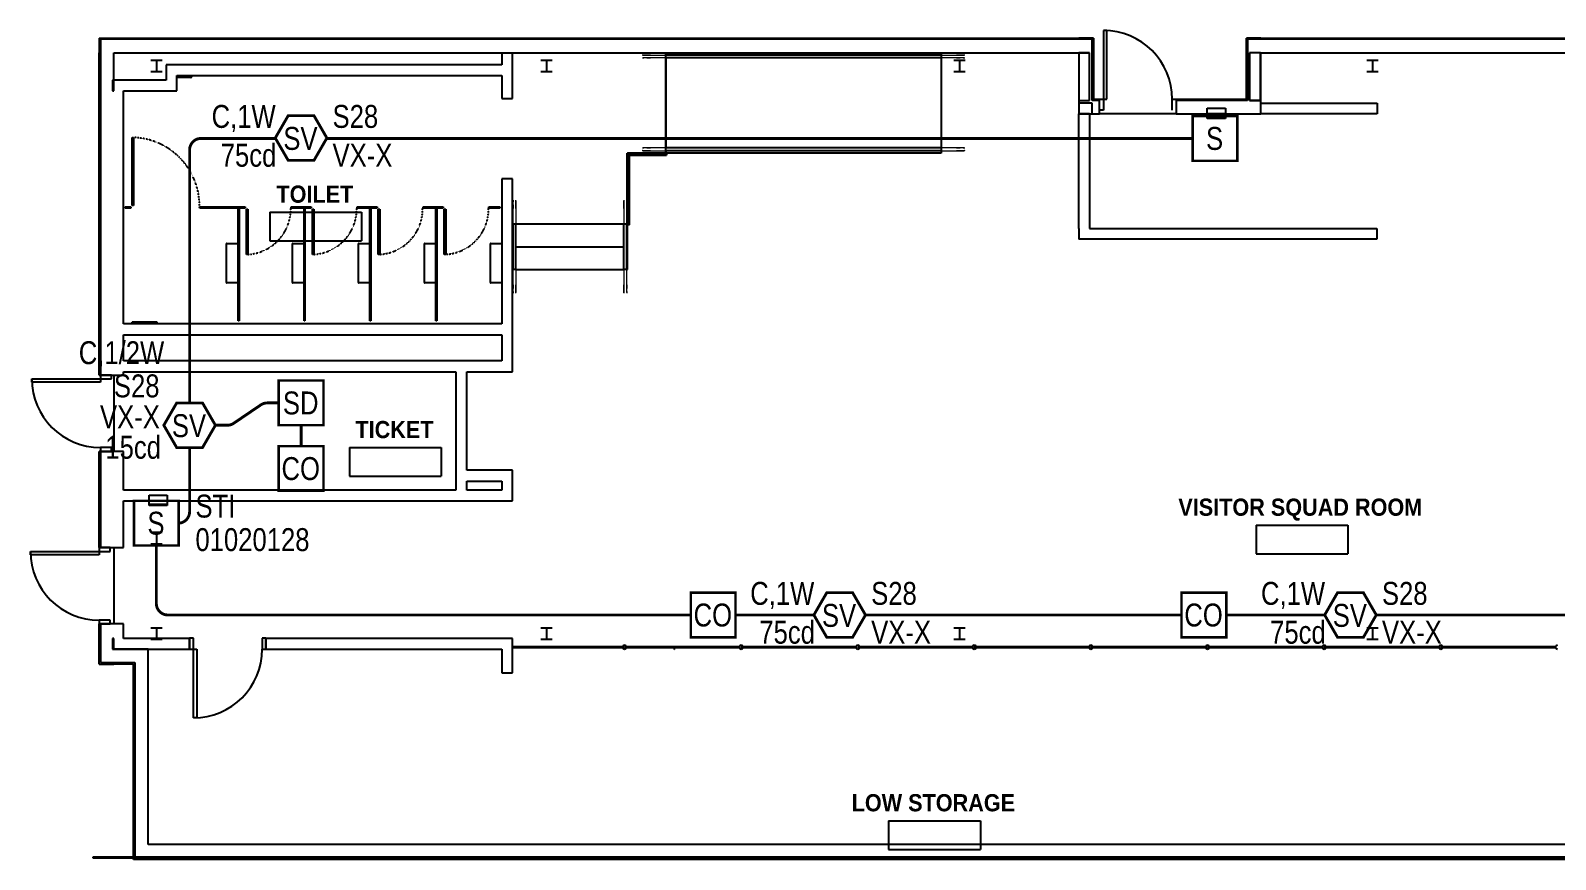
# Model space of a CAD drawing. Header units: inches. Extents: x 3516 to 15434, y -1454 to 5991.
# Drawn here: x 5172 to 5969, y -780 to -346 of the extents above; entities that cross this region are included whole.
import ezdxf
from ezdxf.enums import TextEntityAlignment as Align

# ---------------------------------------------------------------- set-up
doc = ezdxf.new("R2010")
doc.units = ezdxf.units.IN
doc.header["$LTSCALE"] = 0.25
doc.header["$MEASUREMENT"] = 0
doc.linetypes.add('Dash_2_', pattern=[0.25, 0.125, -0.125])
doc.linetypes.add('Overhead 1_16_', pattern=[0.101562, 0.0625, -0.039062])
doc.layers.add('A-FLOR-HRAL', color=11, linetype='Continuous', lineweight=13)
for name, color, linetype in [('BACKGROUND', 8, 'Continuous'), ('CO DETECTOR', 1, 'Continuous'), ('CONDUIT', 6, 'Continuous'), ('PULL STATION', 1, 'Continuous'), ('SMOKE DETECTOR', 1, 'Continuous'), ('SPEAKER STROBE', 1, 'Continuous')]:
    doc.layers.add(name, color=color, linetype=linetype)
doc.styles.add('Arial', font='arial.ttf', dxfattribs={"width": 0.8})
doc.styles.add('Arial_B', font='arialbd.ttf', dxfattribs={"width": 0.9, "height": 11.25})

# ---------------------------------------------------------------- blocks, each defined once
blk = doc.blocks.new('SIGA-COD')
at = {"layer": 'CO DETECTOR', "const_width": 1.3}
blk.add_lwpolyline([(-11.5, -11.68), (-11.5, 11.7), (11.89, 11.7), (11.89, -11.68)], close=True, dxfattribs=at)
at = {"layer": 'CO DETECTOR', "style": 'Arial', "width": 0.8}
blk.add_text('CO', height=12, dxfattribs=at).set_placement((0, 0), align=Align.MIDDLE)
for tag, p in [('ADDRESS', (20.64, 8.96)), ('ZONE', (20.64, -8.58))]:
    blk.add_attdef(tag, text='', height=12, dxfattribs=at).set_placement(p, align=Align.MIDDLE_LEFT)
blk.add_attdef('SUBSCRIPT', text='', height=12, dxfattribs=at).set_placement((-16.56, -9.02), align=Align.MIDDLE_RIGHT)
blk = doc.blocks.new('SIGA-278')
at = {"layer": 'PULL STATION', "const_width": 1.3}
blk.add_lwpolyline([(-11.5, -11.68), (-11.5, 11.7), (11.89, 11.7), (11.89, -11.68)], close=True, dxfattribs=at)
at = {"layer": 'PULL STATION', "style": 'Arial', "width": 0.8}
blk.add_text('S', height=12, dxfattribs=at).set_placement((0, 0), align=Align.MIDDLE)
for tag, p in [('ADDRESS', (20.64, 8.96)), ('ZONE', (20.64, -8.58))]:
    blk.add_attdef(tag, text='', height=12, dxfattribs=at).set_placement(p, align=Align.MIDDLE_LEFT)
blk.add_attdef('SUBSCRIPT', text='', height=12, dxfattribs=at).set_placement((-16.56, -9.02), align=Align.MIDDLE_RIGHT)
blk = doc.blocks.new('Railing - 1_-2348972-FA-SQUAD ROOMS')
at = {"layer": 'A-FLOR-HRAL', "color": 8, "lineweight": 9}
for p, q in [((-0.75, 8), (-0.75, 0)), ((0.75, 0), (0.75, 8)), ((0, 0), (-0.09, 0)), ((0.09, 0), (0, 0))]:
    blk.add_line(p, q, dxfattribs=at)
at = {"layer": 'A-FLOR-HRAL', "color": 8, "lineweight": 9, "flags": 128}
for points in [[(-0.75, 12), (-0.75, 12.03), (-0.75, 12.06), (-0.74, 12.09), (-0.74, 12.12), (-0.74, 12.15), (-0.73, 12.18), (-0.72, 12.21), (-0.71, 12.24), (-0.7, 12.26), (-0.69, 12.29), (-0.68, 12.32), (-0.67, 12.35)], [(-0.75, 12), (-0.75, 12), (-0.75, 11.99), (-0.75, 11.97), (-0.75, 11.95), (-0.75, 11.92), (-0.75, 11.89), (-0.75, 11.84), (-0.75, 11.8), (-0.75, 11.74), (-0.75, 11.68), (-0.75, 11.62), (-0.75, 11.55), (-0.75, 11.47), (-0.75, 11.39), (-0.75, 11.3), (-0.75, 11.21), (-0.75, 11.11), (-0.75, 11.01), (-0.75, 10.9), (-0.75, 10.79), (-0.75, 10.67), (-0.75, 10.55), (-0.75, 10.42), (-0.75, 10.29), (-0.75, 10.16), (-0.75, 10.02), (-0.75, 9.89), (-0.75, 9.74), (-0.75, 9.6), (-0.75, 9.45), (-0.75, 9.3), (-0.75, 9.15), (-0.75, 8.99), (-0.75, 8.84), (-0.75, 8.68), (-0.75, 8.52), (-0.75, 8.36), (-0.75, 8.2), (-0.75, 8.04), (-0.75, 8)], [(-0.75, 11.53), (-0.75, 11.6), (-0.75, 11.67), (-0.75, 11.73), (-0.75, 11.78), (-0.75, 11.83), (-0.75, 11.87), (-0.75, 11.91), (-0.75, 11.94), (-0.75, 11.97), (-0.75, 11.98), (-0.75, 11.99), (-0.75, 12), (-0.75, 12)], [(-0.75, 8), (-0.75, 8.16), (-0.75, 8.32), (-0.75, 8.48), (-0.75, 8.64), (-0.75, 8.79), (-0.75, 8.95), (-0.75, 9.11), (-0.75, 9.26), (-0.75, 9.41), (-0.75, 9.56), (-0.75, 9.7), (-0.75, 9.85), (-0.75, 9.94)], [(0.66, 12.35), (0.68, 12.33), (0.69, 12.3), (0.7, 12.27), (0.71, 12.24), (0.72, 12.22), (0.73, 12.19), (0.73, 12.16), (0.74, 12.13), (0.74, 12.1), (0.75, 12.07), (0.75, 12.04), (0.75, 12.01), (0.75, 12)], [(0.75, 8), (0.75, 8.16), (0.75, 8.32), (0.75, 8.48), (0.75, 8.64), (0.75, 8.79), (0.75, 8.95), (0.75, 9.11), (0.75, 9.26), (0.75, 9.41), (0.75, 9.56), (0.75, 9.7), (0.75, 9.85), (0.75, 9.99), (0.75, 10.12), (0.75, 10.26), (0.75, 10.39), (0.75, 10.52), (0.75, 10.64), (0.75, 10.76), (0.75, 10.87), (0.75, 10.98), (0.75, 11.08), (0.75, 11.18), (0.75, 11.28), (0.75, 11.37), (0.75, 11.45), (0.75, 11.53), (0.75, 11.6), (0.75, 11.67), (0.75, 11.73), (0.75, 11.78), (0.75, 11.83), (0.75, 11.87), (0.75, 11.91), (0.75, 11.94), (0.75, 11.97), (0.75, 11.98), (0.75, 11.99), (0.75, 12), (0.75, 12)], [(0.75, 12), (0.75, 12), (0.75, 11.99), (0.75, 11.97), (0.75, 11.95), (0.75, 11.92), (0.75, 11.89), (0.75, 11.84), (0.75, 11.8), (0.75, 11.74), (0.75, 11.68), (0.75, 11.62), (0.75, 11.55), (0.75, 11.47), (0.75, 11.39), (0.75, 11.3), (0.75, 11.21), (0.75, 11.11), (0.75, 11.01), (0.75, 10.9), (0.75, 10.79), (0.75, 10.67), (0.75, 10.55), (0.75, 10.42), (0.75, 10.29), (0.75, 10.16), (0.75, 10.02), (0.75, 9.89), (0.75, 9.74), (0.75, 9.6), (0.75, 9.45), (0.75, 9.3), (0.75, 9.15), (0.75, 8.99), (0.75, 8.84), (0.75, 8.68), (0.75, 8.52), (0.75, 8.36), (0.75, 8.2), (0.75, 8.04)]]:
    blk.add_lwpolyline(points, dxfattribs=at)
blk = doc.blocks.new('Railing - 1_-2348973-FA-SQUAD ROOMS')
at = {"layer": 'A-FLOR-HRAL', "color": 8, "lineweight": 9}
for p, q in [((-0.75, 0), (-0.75, -8)), ((0.75, -8), (0.75, 0)), ((-0.09, 0), (0, 0)), ((0, 0), (0.09, 0))]:
    blk.add_line(p, q, dxfattribs=at)
at = {"layer": 'A-FLOR-HRAL', "color": 8, "lineweight": 9, "flags": 128}
for points in [[(-0.75, -8), (-0.75, -8.16), (-0.75, -8.32), (-0.75, -8.48), (-0.75, -8.64), (-0.75, -8.79), (-0.75, -8.95), (-0.75, -9.11), (-0.75, -9.26), (-0.75, -9.41), (-0.75, -9.56), (-0.75, -9.7), (-0.75, -9.85), (-0.75, -9.99), (-0.75, -10.12), (-0.75, -10.26), (-0.75, -10.39), (-0.75, -10.52), (-0.75, -10.64), (-0.75, -10.76), (-0.75, -10.87), (-0.75, -10.98), (-0.75, -11.08), (-0.75, -11.18), (-0.75, -11.28), (-0.75, -11.37), (-0.75, -11.45), (-0.75, -11.53), (-0.75, -11.6), (-0.75, -11.67), (-0.75, -11.73), (-0.75, -11.78), (-0.75, -11.83), (-0.75, -11.87), (-0.75, -11.91), (-0.75, -11.94), (-0.75, -11.97), (-0.75, -11.98), (-0.75, -11.99), (-0.75, -12), (-0.75, -12)], [(-0.75, -9.94), (-0.75, -9.89), (-0.75, -9.74), (-0.75, -9.6), (-0.75, -9.45), (-0.75, -9.3), (-0.75, -9.15), (-0.75, -8.99), (-0.75, -8.84), (-0.75, -8.68), (-0.75, -8.52), (-0.75, -8.36), (-0.75, -8.2), (-0.75, -8.04)], [(-0.75, -12), (-0.75, -12), (-0.75, -11.99), (-0.75, -11.97), (-0.75, -11.95), (-0.75, -11.92), (-0.75, -11.89), (-0.75, -11.84), (-0.75, -11.8), (-0.75, -11.74), (-0.75, -11.68), (-0.75, -11.62), (-0.75, -11.55), (-0.75, -11.5)], [(-0.68, -12.33), (-0.69, -12.3), (-0.7, -12.27), (-0.71, -12.24), (-0.72, -12.22), (-0.73, -12.19), (-0.73, -12.16), (-0.74, -12.13), (-0.74, -12.1), (-0.75, -12.07), (-0.75, -12.04), (-0.75, -12.01), (-0.75, -12)], [(0.75, -12), (0.75, -12.03), (0.75, -12.06), (0.74, -12.09), (0.74, -12.12), (0.74, -12.15), (0.73, -12.18), (0.72, -12.21), (0.71, -12.24), (0.7, -12.26), (0.69, -12.29), (0.68, -12.32), (0.67, -12.35)], [(0.75, -8), (0.75, -8.16), (0.75, -8.32), (0.75, -8.48), (0.75, -8.64), (0.75, -8.79), (0.75, -8.95), (0.75, -9.11), (0.75, -9.26), (0.75, -9.41), (0.75, -9.56), (0.75, -9.7), (0.75, -9.85), (0.75, -9.99), (0.75, -10.12), (0.75, -10.26), (0.75, -10.39), (0.75, -10.52), (0.75, -10.64), (0.75, -10.76), (0.75, -10.87), (0.75, -10.98), (0.75, -11.08), (0.75, -11.18), (0.75, -11.28), (0.75, -11.37), (0.75, -11.45), (0.75, -11.53), (0.75, -11.6), (0.75, -11.67), (0.75, -11.73), (0.75, -11.78), (0.75, -11.83), (0.75, -11.87), (0.75, -11.91), (0.75, -11.94), (0.75, -11.97), (0.75, -11.98), (0.75, -11.99), (0.75, -12), (0.75, -12)], [(0.75, -12), (0.75, -12), (0.75, -11.99), (0.75, -11.97), (0.75, -11.95), (0.75, -11.92), (0.75, -11.89), (0.75, -11.84), (0.75, -11.8), (0.75, -11.74), (0.75, -11.68), (0.75, -11.62), (0.75, -11.55), (0.75, -11.47), (0.75, -11.39), (0.75, -11.3), (0.75, -11.21), (0.75, -11.11), (0.75, -11.01), (0.75, -10.9), (0.75, -10.79), (0.75, -10.67), (0.75, -10.55), (0.75, -10.42), (0.75, -10.29), (0.75, -10.16), (0.75, -10.02), (0.75, -9.89), (0.75, -9.74), (0.75, -9.6), (0.75, -9.45), (0.75, -9.3), (0.75, -9.15), (0.75, -8.99), (0.75, -8.84), (0.75, -8.68), (0.75, -8.52), (0.75, -8.36), (0.75, -8.2), (0.75, -8.04), (0.75, -8)]]:
    blk.add_lwpolyline(points, dxfattribs=at)
blk = doc.blocks.new('Railing - 1_-11598803-FA-SQUAD ROOMS')
at = {"layer": 'A-FLOR-HRAL', "color": 8, "lineweight": 9}
for p, q in [((-0.75, 8), (-0.75, 0)), ((0.75, 0), (0.75, 8))]:
    blk.add_line(p, q, dxfattribs=at)
at = {"layer": 'A-FLOR-HRAL', "color": 8, "lineweight": 9, "flags": 128}
for points in [[(-0.75, 12), (-0.75, 12.03), (-0.75, 12.06), (-0.74, 12.09), (-0.74, 12.12), (-0.74, 12.15), (-0.73, 12.18), (-0.72, 12.21), (-0.71, 12.24), (-0.7, 12.26), (-0.69, 12.29), (-0.68, 12.32), (-0.67, 12.35)], [(-0.75, 12), (-0.75, 12), (-0.75, 11.99), (-0.75, 11.97), (-0.75, 11.95), (-0.75, 11.92), (-0.75, 11.89), (-0.75, 11.84), (-0.75, 11.8), (-0.75, 11.74), (-0.75, 11.68), (-0.75, 11.62), (-0.75, 11.55), (-0.75, 11.47), (-0.75, 11.39), (-0.75, 11.3), (-0.75, 11.21), (-0.75, 11.11), (-0.75, 11.01), (-0.75, 10.9), (-0.75, 10.79), (-0.75, 10.67), (-0.75, 10.55), (-0.75, 10.42), (-0.75, 10.29), (-0.75, 10.16), (-0.75, 10.02), (-0.75, 9.89), (-0.75, 9.74), (-0.75, 9.6), (-0.75, 9.45), (-0.75, 9.3), (-0.75, 9.15), (-0.75, 8.99), (-0.75, 8.84), (-0.75, 8.68), (-0.75, 8.52), (-0.75, 8.36), (-0.75, 8.2), (-0.75, 8.04), (-0.75, 8)], [(-0.75, 11.53), (-0.75, 11.6), (-0.75, 11.67), (-0.75, 11.73), (-0.75, 11.78), (-0.75, 11.83), (-0.75, 11.87), (-0.75, 11.91), (-0.75, 11.94), (-0.75, 11.97), (-0.75, 11.98), (-0.75, 11.99), (-0.75, 12), (-0.75, 12)], [(-0.75, 8), (-0.75, 8.16), (-0.75, 8.32), (-0.75, 8.48), (-0.75, 8.64), (-0.75, 8.79), (-0.75, 8.95), (-0.75, 9.11), (-0.75, 9.26), (-0.75, 9.41), (-0.75, 9.56), (-0.75, 9.7), (-0.75, 9.85), (-0.75, 9.94)], [(0.66, 12.35), (0.68, 12.33), (0.69, 12.3), (0.7, 12.27), (0.71, 12.24), (0.72, 12.22), (0.73, 12.19), (0.73, 12.16), (0.74, 12.13), (0.74, 12.1), (0.75, 12.07), (0.75, 12.04), (0.75, 12.01), (0.75, 12)], [(0.75, 8), (0.75, 8.16), (0.75, 8.32), (0.75, 8.48), (0.75, 8.64), (0.75, 8.79), (0.75, 8.95), (0.75, 9.11), (0.75, 9.26), (0.75, 9.41), (0.75, 9.56), (0.75, 9.7), (0.75, 9.85), (0.75, 9.99), (0.75, 10.12), (0.75, 10.26), (0.75, 10.39), (0.75, 10.52), (0.75, 10.64), (0.75, 10.76), (0.75, 10.87), (0.75, 10.98), (0.75, 11.08), (0.75, 11.18), (0.75, 11.28), (0.75, 11.37), (0.75, 11.45), (0.75, 11.53), (0.75, 11.6), (0.75, 11.67), (0.75, 11.73), (0.75, 11.78), (0.75, 11.83), (0.75, 11.87), (0.75, 11.91), (0.75, 11.94), (0.75, 11.97), (0.75, 11.98), (0.75, 11.99), (0.75, 12), (0.75, 12)], [(0.75, 12), (0.75, 12), (0.75, 11.99), (0.75, 11.97), (0.75, 11.95), (0.75, 11.92), (0.75, 11.89), (0.75, 11.84), (0.75, 11.8), (0.75, 11.74), (0.75, 11.68), (0.75, 11.62), (0.75, 11.55), (0.75, 11.47), (0.75, 11.39), (0.75, 11.3), (0.75, 11.21), (0.75, 11.11), (0.75, 11.01), (0.75, 10.9), (0.75, 10.79), (0.75, 10.67), (0.75, 10.55), (0.75, 10.42), (0.75, 10.29), (0.75, 10.16), (0.75, 10.02), (0.75, 9.89), (0.75, 9.74), (0.75, 9.6), (0.75, 9.45), (0.75, 9.3), (0.75, 9.15), (0.75, 8.99), (0.75, 8.84), (0.75, 8.68), (0.75, 8.52), (0.75, 8.36), (0.75, 8.2), (0.75, 8.04)]]:
    blk.add_lwpolyline(points, dxfattribs=at)
blk = doc.blocks.new('Railing - 1_-11598805-FA-SQUAD ROOMS')
at = {"layer": 'A-FLOR-HRAL', "color": 8, "lineweight": 9}
for p, q in [((-0.75, 0), (-0.75, -8)), ((0.75, -8), (0.75, 0))]:
    blk.add_line(p, q, dxfattribs=at)
at = {"layer": 'A-FLOR-HRAL', "color": 8, "lineweight": 9, "flags": 128}
for points in [[(-0.75, -8), (-0.75, -8.16), (-0.75, -8.32), (-0.75, -8.48), (-0.75, -8.64), (-0.75, -8.79), (-0.75, -8.95), (-0.75, -9.11), (-0.75, -9.26), (-0.75, -9.41), (-0.75, -9.56), (-0.75, -9.7), (-0.75, -9.85), (-0.75, -9.99), (-0.75, -10.12), (-0.75, -10.26), (-0.75, -10.39), (-0.75, -10.52), (-0.75, -10.64), (-0.75, -10.76), (-0.75, -10.87), (-0.75, -10.98), (-0.75, -11.08), (-0.75, -11.18), (-0.75, -11.28), (-0.75, -11.37), (-0.75, -11.45), (-0.75, -11.53), (-0.75, -11.6), (-0.75, -11.67), (-0.75, -11.73), (-0.75, -11.78), (-0.75, -11.83), (-0.75, -11.87), (-0.75, -11.91), (-0.75, -11.94), (-0.75, -11.97), (-0.75, -11.98), (-0.75, -11.99), (-0.75, -12), (-0.75, -12)], [(-0.75, -9.94), (-0.75, -9.89), (-0.75, -9.74), (-0.75, -9.6), (-0.75, -9.45), (-0.75, -9.3), (-0.75, -9.15), (-0.75, -8.99), (-0.75, -8.84), (-0.75, -8.68), (-0.75, -8.52), (-0.75, -8.36), (-0.75, -8.2), (-0.75, -8.04)], [(-0.75, -12), (-0.75, -12), (-0.75, -11.99), (-0.75, -11.97), (-0.75, -11.95), (-0.75, -11.92), (-0.75, -11.89), (-0.75, -11.84), (-0.75, -11.8), (-0.75, -11.74), (-0.75, -11.68), (-0.75, -11.62), (-0.75, -11.55), (-0.75, -11.5)], [(-0.68, -12.33), (-0.69, -12.3), (-0.7, -12.27), (-0.71, -12.24), (-0.72, -12.22), (-0.73, -12.19), (-0.73, -12.16), (-0.74, -12.13), (-0.74, -12.1), (-0.75, -12.07), (-0.75, -12.04), (-0.75, -12.01), (-0.75, -12)], [(0.75, -12), (0.75, -12.03), (0.75, -12.06), (0.74, -12.09), (0.74, -12.12), (0.74, -12.15), (0.73, -12.18), (0.72, -12.21), (0.71, -12.24), (0.7, -12.26), (0.69, -12.29), (0.68, -12.32), (0.67, -12.35)], [(0.75, -8), (0.75, -8.16), (0.75, -8.32), (0.75, -8.48), (0.75, -8.64), (0.75, -8.79), (0.75, -8.95), (0.75, -9.11), (0.75, -9.26), (0.75, -9.41), (0.75, -9.56), (0.75, -9.7), (0.75, -9.85), (0.75, -9.99), (0.75, -10.12), (0.75, -10.26), (0.75, -10.39), (0.75, -10.52), (0.75, -10.64), (0.75, -10.76), (0.75, -10.87), (0.75, -10.98), (0.75, -11.08), (0.75, -11.18), (0.75, -11.28), (0.75, -11.37), (0.75, -11.45), (0.75, -11.53), (0.75, -11.6), (0.75, -11.67), (0.75, -11.73), (0.75, -11.78), (0.75, -11.83), (0.75, -11.87), (0.75, -11.91), (0.75, -11.94), (0.75, -11.97), (0.75, -11.98), (0.75, -11.99), (0.75, -12), (0.75, -12)], [(0.75, -12), (0.75, -12), (0.75, -11.99), (0.75, -11.97), (0.75, -11.95), (0.75, -11.92), (0.75, -11.89), (0.75, -11.84), (0.75, -11.8), (0.75, -11.74), (0.75, -11.68), (0.75, -11.62), (0.75, -11.55), (0.75, -11.47), (0.75, -11.39), (0.75, -11.3), (0.75, -11.21), (0.75, -11.11), (0.75, -11.01), (0.75, -10.9), (0.75, -10.79), (0.75, -10.67), (0.75, -10.55), (0.75, -10.42), (0.75, -10.29), (0.75, -10.16), (0.75, -10.02), (0.75, -9.89), (0.75, -9.74), (0.75, -9.6), (0.75, -9.45), (0.75, -9.3), (0.75, -9.15), (0.75, -8.99), (0.75, -8.84), (0.75, -8.68), (0.75, -8.52), (0.75, -8.36), (0.75, -8.2), (0.75, -8.04), (0.75, -8)]]:
    blk.add_lwpolyline(points, dxfattribs=at)
blk = doc.blocks.new('SIGA-PD')
at = {"layer": 'SMOKE DETECTOR', "const_width": 1.3}
blk.add_lwpolyline([(-11.5, -11.68), (-11.5, 11.7), (11.89, 11.7), (11.89, -11.68)], close=True, dxfattribs=at)
at = {"layer": 'SMOKE DETECTOR', "style": 'Arial', "width": 0.8}
blk.add_text('SD', height=12, dxfattribs=at).set_placement((0, 0), align=Align.MIDDLE)
for tag, p in [('ADDRESS', (20.64, 8.96)), ('ZONE', (20.64, -8.58))]:
    blk.add_attdef(tag, text='', height=12, dxfattribs=at).set_placement(p, align=Align.MIDDLE_LEFT)
blk.add_attdef('SUBSCRIPT', text='', height=12, dxfattribs=at).set_placement((-16.56, -9.02), align=Align.MIDDLE_RIGHT)
blk = doc.blocks.new('GC-S7VM')
at = {"layer": 'SPEAKER STROBE', "const_width": 1.46}
blk.add_lwpolyline([(13.83, 0.21), (7.08, 11.9), (-6.42, 11.9), (-13.17, 0.21), (-6.42, -11.49), (7.08, -11.49)], close=True, dxfattribs=at)
at = {"layer": 'SPEAKER STROBE', "style": 'Arial', "width": 0.8}
blk.add_text('SV', height=12, dxfattribs=at).set_placement((0, 0), align=Align.MIDDLE)
for tag, p in [('C', (-12.95, 11.52)), ('CANDELA', (-12.62, -8.82)), ('1/2W', (-12.62, -29.16))]:
    blk.add_attdef(tag, text='', height=12, dxfattribs=at).set_placement(p, align=Align.MIDDLE_RIGHT)
for tag, p in [('Speaker_Circuit', (16.8, 11.52)), ('Visual_Circuit', (16.8, -8.82))]:
    blk.add_attdef(tag, text='', height=12, dxfattribs=at).set_placement(p, align=Align.MIDDLE_LEFT)

msp = doc.modelspace()

# ---------------------------------------------------------------- linework, layer by layer
at = {"layer": 'BACKGROUND'}
for p, q in [((5207.73, -349.82), (5720.11, -349.82)), ((5207.73, -349.82), (5207.73, -357.44)), ((5727.11, -350.44), (5208.36, -350.44)), ((5208.36, -350.44), (5208.36, -357.44)), ((5727.73, -349.82), (5720.11, -349.82)), ((5727.11, -357.44), (5727.11, -350.44)), ((5727.73, -349.82), (5727.73, -381.82)), ((5734.67, -345.82), (5732.92, -345.82)), ((5732.92, -345.82), (5732.92, -381.82)), ((5734.67, -381.82), (5734.67, -345.82)), ((5807.73, -381.82), (5807.73, -349.82)), ((5815.36, -349.82), (5807.73, -349.82)), ((6662.05, -350.44), (5808.36, -350.44)), ((5808.36, -350.44), (5808.36, -357.44)), ((5815.36, -349.82), (6669.67, -349.82)), ((5207.73, -526.17), (5207.73, -357.44)), ((5208.36, -357.44), (5208.36, -526.17)), ((5215.36, -357.44), (5720.11, -357.44)), ((5215.36, -377.44), (5215.36, -357.44)), ((5418.3, -357.69), (5418.3, -363.81)), ((5423.93, -357.69), (5418.3, -357.69)), ((5423.93, -381.44), (5423.93, -357.69)), ((5504.11, -358.69), (5504.11, -357.44)), ((5504.11, -357.44), (5504.11, -358.69)), ((5504.11, -360.19), (5504.11, -358.69)), ((5648.11, -358.69), (5504.11, -358.69)), ((5648.11, -357.44), (5648.11, -358.69)), ((5648.11, -358.69), (5648.11, -360.19)), ((5720.11, -357.44), (5720.11, -382.44)), ((5720.11, -357.44), (5720.11, -382.44)), ((5720.11, -357.44), (5725.73, -357.44)), ((5720.11, -357.44), (5720.11, -382.44)), ((5725.73, -357.44), (5720.11, -357.44)), ((5725.73, -382.44), (5725.73, -357.44)), ((5727.11, -382.44), (5727.11, -357.44)), ((5808.36, -357.44), (5808.36, -382.44)), ((5815.05, -357.57), (5809.42, -357.57)), ((5809.42, -357.57), (5809.42, -382.44)), ((5815.05, -382.44), (5815.05, -357.57)), ((5815.36, -382.44), (5815.36, -357.44)), ((5815.36, -357.44), (6584.11, -357.44)), ((5234.68, -361.31), (5240.67, -361.31)), ((5237.68, -361.31), (5237.68, -367.3)), ((5248.3, -363.81), (5242.67, -363.81)), ((5242.67, -363.81), (5242.67, -371.81)), ((5418.3, -363.81), (5248.3, -363.81)), ((5438.68, -361.31), (5444.67, -361.31)), ((5441.68, -361.31), (5441.68, -367.3)), ((5504.11, -407.25), (5504.11, -360.19)), ((5504.11, -360.19), (5504.11, -407.25)), ((5648.11, -360.19), (5504.11, -360.19)), ((5648.11, -360.19), (5648.11, -407.25)), ((5654.68, -361.31), (5660.67, -361.31)), ((5657.68, -361.31), (5657.68, -367.3)), ((5870.68, -361.31), (5876.67, -361.31)), ((5873.68, -361.31), (5873.68, -367.3)), ((5242.67, -371.81), (5214.67, -371.81)), ((5214.67, -371.81), (5214.67, -377.44)), ((5234.68, -367.3), (5240.67, -367.3)), ((5248.3, -369.44), (5418.3, -369.44)), ((5248.3, -377.44), (5248.3, -369.44)), ((5248.3, -370.31), (5255.98, -370.31)), ((5255.98, -369.44), (5255.98, -370.31)), ((5418.3, -369.44), (5418.3, -381.44)), ((5438.68, -367.3), (5444.67, -367.3)), ((5654.68, -367.3), (5660.67, -367.3)), ((5870.68, -367.3), (5876.67, -367.3)), ((5214.67, -377.44), (5215.36, -377.44)), ((5220.3, -377.44), (5242.67, -377.44)), ((5220.3, -499.44), (5220.3, -377.44)), ((5242.67, -377.44), (5248.3, -377.44)), ((5418.3, -381.44), (5423.93, -381.44)), ((5720.11, -382.44), (5720.11, -389.44)), ((5720.11, -382.44), (5725.73, -382.44)), ((5730.92, -382.44), (5727.11, -382.44)), ((5727.73, -381.82), (5730.92, -381.82)), ((5730.92, -381.82), (5732.92, -381.82)), ((5730.92, -382.44), (5730.92, -381.82)), ((5730.92, -383.82), (5730.92, -382.44)), ((5732.92, -381.82), (5734.67, -381.82)), ((5732.92, -381.82), (5732.92, -387.57)), ((5768.92, -381.82), (5770.92, -381.82)), ((5768.92, -387.57), (5768.92, -381.82)), ((5770.92, -381.82), (5807.73, -381.82)), ((5770.92, -381.82), (5770.92, -382.44)), ((5808.36, -382.44), (5770.92, -382.44)), ((5770.92, -382.44), (5770.92, -383.82)), ((5815.05, -382.44), (5809.42, -382.44)), ((5809.42, -382.44), (5815.05, -382.44)), ((5815.36, -389.44), (5815.36, -382.44)), ((5727.11, -383.82), (5720.11, -383.82)), ((5720.11, -383.82), (5720.11, -389.44)), ((5720.11, -449.44), (5720.11, -389.44)), ((5725.73, -389.44), (5720.11, -389.44)), ((5720.11, -389.44), (5730.92, -389.44)), ((5720.11, -389.44), (5727.11, -389.44)), ((5725.73, -389.44), (5725.73, -449.44)), ((5727.11, -389.44), (5727.11, -383.82)), ((5730.92, -389.44), (5730.92, -383.82)), ((5732.92, -387.57), (5730.92, -387.57)), ((5770.92, -389.44), (5730.92, -389.44)), ((5770.92, -383.82), (5770.92, -389.44)), ((5770.92, -389.44), (5787.3, -389.44)), ((5787.3, -389.44), (5787.3, -386.44)), ((5787.3, -386.44), (5796.8, -386.44)), ((5796.8, -389.44), (5787.3, -389.44)), ((5787.3, -391.82), (5787.3, -389.44)), ((5787.3, -389.44), (5796.8, -389.44)), ((5796.8, -386.44), (5796.8, -389.44)), ((5796.8, -389.44), (5815.05, -389.44)), ((5796.8, -389.44), (5796.8, -391.82)), ((5815.05, -383.82), (5876.11, -383.82)), ((5815.05, -383.82), (5815.05, -389.44)), ((5876.11, -389.44), (5815.05, -389.44)), ((5815.05, -389.44), (5815.36, -389.44)), ((5876.11, -383.82), (5876.11, -389.44)), ((5796.8, -391.32), (5787.3, -391.32)), ((5796.8, -391.82), (5787.3, -391.82)), ((5224.92, -401.81), (5225.67, -401.81)), ((5224.92, -437.44), (5224.92, -401.81)), ((5225.67, -401.81), (5225.67, -437.44)), ((5720.11, -402.36), (5648.11, -402.36)), ((5648.11, -402.36), (5720.11, -402.36)), ((5483.92, -447.01), (5483.92, -410)), ((5483.92, -410), (5504.11, -410)), ((5483.99, -410.06), (5483.99, -447.56)), ((5504.49, -410.06), (5483.99, -410.06)), ((5484.99, -447.56), (5484.99, -411.06)), ((5484.99, -411.06), (5504.49, -411.06)), ((5504.11, -408.75), (5504.11, -407.25)), ((5648.11, -407.25), (5504.11, -407.25)), ((5504.11, -410), (5504.11, -408.75)), ((5504.11, -408.75), (5504.11, -410)), ((5648.11, -408.75), (5504.11, -408.75)), ((5648.11, -410), (5504.11, -410)), ((5504.49, -410.06), (5504.49, -411.06)), ((5648.11, -407.25), (5648.11, -408.75)), ((5648.11, -408.75), (5648.11, -410)), ((5418.3, -423.44), (5418.3, -499.44)), ((5423.92, -423.44), (5418.3, -423.44)), ((5423.92, -518.81), (5423.92, -423.44)), ((5221.3, -438.06), (5224.3, -438.06)), ((5221.3, -438.81), (5221.3, -438.06)), ((5224.3, -438.06), (5224.3, -438.81)), ((5225.67, -437.44), (5224.92, -437.44)), ((5260.3, -438.06), (5284.05, -438.06)), ((5260.3, -438.81), (5260.3, -438.06)), ((5284.05, -438.06), (5284.05, -438.81)), ((5308.05, -438.06), (5318.55, -438.06)), ((5308.05, -438.81), (5308.05, -438.06)), ((5318.55, -438.06), (5318.55, -438.81)), ((5342.55, -438.06), (5353.05, -438.06)), ((5342.55, -438.81), (5342.55, -438.06)), ((5353.05, -438.06), (5353.05, -438.81)), ((5377.05, -438.06), (5387.55, -438.06)), ((5377.05, -438.81), (5377.05, -438.06)), ((5387.55, -438.06), (5387.55, -438.81)), ((5411.55, -438.06), (5417.3, -438.06)), ((5411.55, -438.81), (5411.55, -438.06)), ((5417.3, -438.06), (5417.3, -438.81)), ((5224.3, -438.81), (5221.3, -438.81)), ((5284.05, -438.81), (5260.3, -438.81)), ((5280.3, -439.31), (5280.8, -439.31)), ((5280.3, -497.81), (5280.3, -439.31)), ((5280.8, -439.31), (5280.8, -497.81)), ((5284.67, -439.44), (5285.42, -439.44)), ((5284.67, -463.06), (5284.67, -439.44)), ((5285.42, -439.44), (5285.42, -463.06)), ((5296.96, -440.94), (5344.96, -440.94)), ((5296.96, -440.94), (5296.96, -455.94)), ((5318.55, -438.81), (5308.05, -438.81)), ((5314.8, -439.31), (5315.3, -439.31)), ((5314.8, -497.81), (5314.8, -439.31)), ((5315.3, -439.31), (5315.3, -497.81)), ((5319.17, -439.44), (5319.92, -439.44)), ((5319.17, -463.06), (5319.17, -439.44)), ((5319.92, -439.44), (5319.92, -463.06)), ((5353.05, -438.81), (5342.55, -438.81)), ((5344.96, -440.94), (5344.96, -455.94)), ((5349.3, -439.31), (5349.8, -439.31)), ((5349.3, -497.81), (5349.3, -439.31)), ((5349.8, -439.31), (5349.8, -497.81)), ((5353.67, -439.44), (5354.42, -439.44)), ((5353.67, -463.06), (5353.67, -439.44)), ((5354.42, -439.44), (5354.42, -463.06)), ((5387.55, -438.81), (5377.05, -438.81)), ((5383.8, -439.31), (5384.3, -439.31)), ((5383.8, -497.81), (5383.8, -439.31)), ((5384.3, -439.31), (5384.3, -497.81)), ((5388.17, -439.44), (5388.92, -439.44)), ((5388.17, -463.06), (5388.17, -439.44)), ((5388.92, -439.44), (5388.92, -463.06)), ((5417.3, -438.81), (5411.55, -438.81)), ((5423.92, -447.01), (5424.18, -447.01)), ((5423.93, -447.01), (5424.18, -447.01)), ((5423.93, -459.01), (5423.93, -447.01)), ((5424.18, -447.01), (5425.68, -447.01)), ((5424.18, -459.01), (5424.18, -447.01)), ((5425.68, -447.01), (5482.18, -447.01)), ((5425.68, -447.01), (5482.18, -447.01)), ((5425.68, -459.01), (5425.68, -447.01)), ((5482.18, -447.01), (5483.68, -447.01)), ((5482.18, -459.01), (5482.18, -447.01)), ((5483.68, -447.01), (5483.92, -447.01)), ((5483.68, -447.01), (5483.93, -447.01)), ((5483.68, -459.01), (5483.68, -447.01)), ((5483.93, -459.01), (5483.93, -447.01)), ((5484.99, -447.56), (5483.99, -447.56)), ((5720.11, -449.44), (5720.11, -455.07)), ((5725.73, -449.44), (5875.98, -449.44)), ((5875.98, -449.44), (5875.98, -455.07)), ((5274.3, -477.74), (5274.3, -457.51)), ((5274.46, -457.34), (5280.3, -457.34)), ((5296.96, -455.94), (5344.96, -455.94)), ((5308.8, -477.74), (5308.8, -457.51)), ((5308.96, -457.34), (5314.8, -457.34)), ((5343.3, -477.74), (5343.3, -457.51)), ((5343.46, -457.34), (5349.3, -457.34)), ((5377.8, -477.74), (5377.8, -457.51)), ((5377.96, -457.34), (5383.8, -457.34)), ((5412.3, -477.74), (5412.3, -457.51)), ((5412.46, -457.34), (5418.3, -457.34)), ((5423.93, -471.01), (5423.93, -459.01)), ((5423.93, -459.01), (5424.18, -459.01)), ((5424.18, -471.01), (5424.18, -459.01)), ((5425.68, -459.01), (5482.18, -459.01)), ((5425.68, -471.01), (5425.68, -459.01)), ((5482.18, -471.01), (5482.18, -459.01)), ((5483.68, -459.01), (5483.93, -459.01)), ((5483.68, -471.01), (5483.68, -459.01)), ((5483.93, -471.01), (5483.93, -459.01)), ((5875.98, -455.07), (5720.11, -455.07)), ((5285.42, -463.06), (5284.67, -463.06)), ((5319.92, -463.06), (5319.17, -463.06)), ((5354.42, -463.06), (5353.67, -463.06)), ((5388.92, -463.06), (5388.17, -463.06)), ((5280.3, -477.9), (5274.46, -477.9)), ((5314.8, -477.9), (5308.96, -477.9)), ((5349.3, -477.9), (5343.46, -477.9)), ((5383.8, -477.9), (5377.96, -477.9)), ((5418.3, -477.9), (5412.46, -477.9)), ((5423.93, -471.01), (5424.18, -471.01)), ((5425.68, -471.01), (5424.18, -471.01)), ((5425.68, -471.01), (5482.18, -471.01)), ((5483.68, -471.01), (5482.18, -471.01)), ((5483.68, -471.01), (5483.93, -471.01)), ((5418.3, -499.44), (5220.3, -499.44)), ((5224.98, -499.44), (5224.98, -498.56)), ((5237.98, -498.56), (5224.98, -498.56)), ((5237.98, -499.44), (5237.98, -498.56)), ((5280.8, -497.81), (5280.3, -497.81)), ((5315.3, -497.81), (5314.8, -497.81)), ((5349.8, -497.81), (5349.3, -497.81)), ((5384.3, -497.81), (5383.8, -497.81)), ((5220.3, -505.06), (5418.3, -505.06)), ((5220.3, -518.81), (5220.3, -505.06)), ((5418.3, -505.06), (5418.3, -518.81)), ((5207.73, -526.17), (5208.36, -526.17)), ((5208.36, -526.17), (5215.36, -526.17)), ((5214.11, -526.17), (5208.36, -526.17)), ((5208.36, -526.17), (5208.36, -528.17)), ((5214.11, -528.17), (5214.11, -526.17)), ((5215.36, -526.17), (5215.36, -566.17)), ((5215.36, -526.17), (5220.3, -526.17)), ((5418.3, -518.81), (5220.3, -518.81)), ((5220.3, -524.44), (5394.3, -524.44)), ((5220.3, -526.17), (5220.3, -524.44)), ((5394.3, -524.44), (5394.3, -586.44)), ((5399.92, -524.44), (5423.92, -524.44)), ((5399.92, -576.06), (5399.92, -524.44)), ((5423.92, -524.44), (5423.92, -518.81)), ((5172.36, -529.92), (5172.36, -528.17)), ((5172.36, -528.17), (5208.36, -528.17)), ((5208.36, -529.92), (5172.36, -529.92)), ((5208.36, -528.17), (5208.36, -529.92)), ((5208.36, -528.17), (5214.11, -528.17)), ((5207.73, -616.5), (5207.73, -566.17)), ((5208.36, -566.17), (5207.73, -566.17)), ((5214.11, -564.17), (5208.36, -564.17)), ((5208.36, -564.17), (5208.36, -566.17)), ((5208.36, -566.17), (5208.36, -616.5)), ((5215.36, -566.17), (5208.36, -566.17)), ((5208.36, -566.17), (5214.11, -566.17)), ((5214.11, -566.17), (5214.11, -564.17)), ((5220.3, -566.17), (5215.36, -566.17)), ((5220.3, -586.44), (5220.3, -566.17)), ((5338.62, -564.17), (5386.62, -564.17)), ((5338.62, -564.17), (5338.62, -579.17)), ((5386.62, -564.17), (5386.62, -579.17)), ((5338.62, -579.17), (5386.62, -579.17)), ((5418.28, -576.06), (5399.92, -576.06)), ((5399.92, -586.44), (5399.92, -581.69)), ((5399.92, -581.69), (5418.28, -581.69)), ((5423.91, -576.06), (5418.28, -576.06)), ((5418.28, -581.69), (5418.28, -586.44)), ((5423.91, -586.44), (5423.91, -576.06)), ((5394.3, -586.44), (5220.3, -586.44)), ((5233.73, -592.06), (5233.73, -589.06)), ((5233.73, -589.06), (5243.23, -589.06)), ((5243.23, -589.06), (5243.23, -592.06)), ((5418.28, -586.44), (5399.92, -586.44)), ((5423.92, -586.44), (5423.91, -586.44)), ((5423.92, -592.06), (5423.92, -586.44)), ((5220.3, -592.06), (5233.73, -592.06)), ((5220.3, -616.5), (5220.3, -592.06)), ((5243.23, -592.06), (5233.73, -592.06)), ((5233.73, -594.44), (5233.73, -592.06)), ((5233.73, -592.06), (5243.23, -592.06)), ((5243.23, -593.94), (5233.73, -593.94)), ((5243.23, -594.44), (5233.73, -594.44)), ((5243.23, -592.06), (5423.92, -592.06)), ((5243.23, -592.06), (5243.23, -594.44)), ((5812.81, -604.81), (5860.81, -604.81)), ((5812.81, -604.81), (5812.81, -619.81)), ((5860.81, -604.81), (5860.81, -619.81)), ((5234.68, -608.5), (5240.67, -608.5)), ((5237.68, -608.5), (5237.68, -614.49)), ((5171.73, -620.25), (5171.73, -618.5)), ((5171.73, -618.5), (5207.73, -618.5)), ((5207.73, -620.25), (5171.73, -620.25)), ((5213.48, -616.5), (5207.73, -616.5)), ((5207.73, -616.5), (5207.73, -618.5)), ((5207.73, -618.5), (5207.73, -620.25)), ((5207.73, -618.5), (5213.48, -618.5)), ((5208.36, -616.5), (5215.36, -616.5)), ((5213.48, -618.5), (5213.48, -616.5)), ((5215.36, -616.5), (5215.36, -656.5)), ((5215.36, -616.5), (5220.3, -616.5)), ((5234.68, -614.49), (5240.67, -614.49)), ((5812.81, -619.81), (5860.81, -619.81)), ((5213.48, -654.5), (5207.73, -654.5)), ((5207.73, -654.5), (5207.73, -656.5)), ((5207.73, -677.5), (5207.73, -656.5)), ((5207.73, -656.5), (5213.48, -656.5)), ((5208.36, -656.5), (5208.36, -676.69)), ((5215.36, -656.5), (5208.36, -656.5)), ((5213.48, -656.5), (5213.48, -654.5)), ((5220.3, -656.5), (5215.36, -656.5)), ((5220.3, -664.06), (5220.3, -656.5)), ((5234.68, -658.5), (5240.67, -658.5)), ((5237.68, -658.5), (5237.68, -664.49)), ((5438.68, -658.5), (5444.67, -658.5)), ((5441.68, -658.5), (5441.68, -664.49)), ((5654.68, -658.5), (5660.67, -658.5)), ((5657.68, -658.5), (5657.68, -664.49)), ((5870.68, -658.5), (5876.67, -658.5)), ((5873.68, -658.5), (5873.68, -664.49)), ((5215.36, -664.06), (5214.67, -664.06)), ((5214.67, -664.06), (5214.67, -669.69)), ((5214.67, -669.69), (5254.91, -669.69)), ((5215.36, -669.69), (5215.36, -664.06)), ((5233.35, -669.69), (5215.36, -669.69)), ((5254.91, -664.06), (5220.3, -664.06)), ((5233.35, -676.69), (5233.35, -669.69)), ((5234.68, -664.49), (5240.67, -664.49)), ((5256.91, -663.94), (5254.91, -663.94)), ((5254.91, -663.94), (5254.91, -669.69)), ((5254.91, -669.69), (5254.91, -664.06)), ((5254.91, -669.69), (5256.91, -669.69)), ((5256.91, -669.69), (5256.91, -663.94)), ((5256.91, -705.69), (5256.91, -669.69)), ((5256.91, -669.69), (5258.66, -669.69)), ((5258.66, -669.69), (5258.66, -705.69)), ((5294.91, -663.94), (5292.91, -663.94)), ((5292.91, -663.94), (5292.91, -669.69)), ((5292.91, -669.69), (5294.91, -669.69)), ((5294.91, -669.69), (5294.91, -663.94)), ((5423.86, -664.06), (5294.91, -664.06)), ((5294.91, -664.06), (5294.91, -669.69)), ((5294.91, -669.69), (5418.28, -669.69)), ((5418.28, -669.69), (5418.28, -682.12)), ((5423.86, -669.69), (5423.86, -664.06)), ((5423.91, -669.69), (5423.86, -669.69)), ((5423.91, -668.5), (5423.91, -668.75)), ((5481.43, -668.5), (5423.91, -668.5)), ((5423.91, -668.75), (5481.43, -668.75)), ((5423.91, -682.12), (5423.91, -669.69)), ((5438.68, -664.49), (5444.67, -664.49)), ((5481.43, -668.75), (5481.43, -668.5)), ((5482.43, -668.5), (5482.43, -668.75)), ((5542.43, -668.5), (5482.43, -668.5)), ((5482.43, -668.75), (5542.43, -668.75)), ((5542.43, -668.75), (5542.43, -668.5)), ((5543.43, -668.5), (5543.43, -668.75)), ((5603.43, -668.5), (5543.43, -668.5)), ((5543.43, -668.75), (5603.43, -668.75)), ((5603.43, -668.75), (5603.43, -668.5)), ((5604.43, -668.5), (5604.43, -668.75)), ((5664.43, -668.5), (5604.43, -668.5)), ((5604.43, -668.75), (5664.43, -668.75)), ((5654.68, -664.49), (5660.67, -664.49)), ((5664.43, -668.75), (5664.43, -668.5)), ((5665.43, -668.5), (5665.43, -668.75)), ((5725.43, -668.5), (5665.43, -668.5)), ((5665.43, -668.75), (5725.43, -668.75)), ((5725.43, -668.75), (5725.43, -668.5)), ((5726.43, -668.5), (5726.43, -668.75)), ((5786.43, -668.5), (5726.43, -668.5)), ((5726.43, -668.75), (5786.43, -668.75)), ((5786.43, -668.75), (5786.43, -668.5)), ((5787.43, -668.5), (5787.43, -668.75)), ((5847.43, -668.5), (5787.43, -668.5)), ((5787.43, -668.75), (5847.43, -668.75)), ((5847.43, -668.75), (5847.43, -668.5)), ((5848.43, -668.5), (5848.43, -668.75)), ((5908.43, -668.5), (5848.43, -668.5)), ((5848.43, -668.75), (5908.43, -668.75)), ((5870.68, -664.49), (5876.67, -664.49)), ((5908.43, -668.75), (5908.43, -668.5)), ((5909.43, -668.5), (5909.43, -668.75)), ((5969.43, -668.5), (5909.43, -668.5)), ((5909.43, -668.75), (5969.43, -668.75)), ((5969.43, -668.75), (5969.43, -668.5)), ((5207.73, -677.5), (5215.36, -677.5)), ((5208.36, -676.69), (5215.36, -676.69)), ((5215.36, -676.69), (5226.35, -676.69)), ((5225.53, -677.5), (5215.36, -677.5)), ((5225.53, -772.17), (5225.53, -677.5)), ((5226.35, -676.69), (5226.35, -778.59)), ((5233.35, -771.99), (5233.35, -676.69)), ((5418.28, -682.12), (5423.91, -682.12)), ((5258.66, -705.69), (5256.91, -705.69)), ((5620.58, -759.52), (5668.58, -759.52)), ((5620.58, -759.52), (5620.58, -774.52)), ((5668.58, -759.52), (5668.58, -774.52)), ((5225.53, -778.59), (5225.53, -772.17)), ((6662.05, -771.99), (5233.35, -771.99)), ((6669.05, -778.59), (5204.36, -778.59)), ((5204.36, -778.59), (5204.36, -778.99)), ((5204.36, -778.99), (6669.05, -778.99)), ((5225.53, -779.8), (5225.53, -778.99)), ((6662.05, -779.8), (5225.53, -779.8)), ((5226.35, -778.59), (5233.35, -778.59)), ((5233.35, -778.59), (6669.05, -778.59)), ((5620.58, -774.52), (5668.58, -774.52))]:
    msp.add_line(p, q, dxfattribs=at)
at = {"layer": 'BACKGROUND', "linetype": 'Overhead 1_16_'}
for p, q in [((5423.93, -458.26), (5424.18, -458.26)), ((5483.68, -458.26), (5483.93, -458.26)), ((5423.93, -470.26), (5424.18, -470.26)), ((5483.68, -470.26), (5483.93, -470.26))]:
    msp.add_line(p, q, dxfattribs=at)
at = {"layer": 'BACKGROUND', "linetype": 'Dash_2_'}
for p, q in [((5481.43, -668.62), (5481.48, -668.62)), ((5508.42, -668.75), (5508.42, -670.3)), ((5542.43, -668.62), (5542.48, -668.62)), ((5603.43, -668.62), (5603.48, -668.62)), ((5664.43, -668.62), (5664.48, -668.62)), ((5725.43, -668.62), (5725.48, -668.62)), ((5786.43, -668.62), (5786.48, -668.62)), ((5847.43, -668.62), (5847.48, -668.62)), ((5908.43, -668.62), (5908.48, -668.62)), ((5969.43, -668.62), (5969.48, -668.62))]:
    msp.add_line(p, q, dxfattribs=at)
at = {"layer": 'BACKGROUND'}
for centre, radius, start, end in [((5732.92, -381.82), 36, 0, 90), ((5255.72, -370.31), 0.116, 180, 0), ((5274.46, -457.51), 0.166, 90, 180), ((5308.96, -457.51), 0.166, 90, 180), ((5343.46, -457.51), 0.166, 90, 180), ((5377.96, -457.51), 0.166, 90, 180), ((5412.46, -457.51), 0.166, 90, 180), ((5274.46, -477.74), 0.166, 180, 270), ((5308.96, -477.74), 0.166, 180, 270), ((5343.46, -477.74), 0.166, 180, 270), ((5377.96, -477.74), 0.166, 180, 270), ((5412.46, -477.74), 0.166, 180, 270), ((5225.25, -498.56), 0.116, 0, 180), ((5208.36, -528.17), 36, 180, 270), ((5207.73, -618.5), 36, 180, 270), ((5256.91, -669.69), 36, 270, 0), ((5482.43, -668.62), 1, 90, 270), ((5482.43, -668.62), 1, 270, 90), ((5543.43, -668.62), 1, 90, 270), ((5543.43, -668.62), 1, 270, 90), ((5604.43, -668.62), 1, 90, 270), ((5604.43, -668.62), 1, 270, 90), ((5665.43, -668.62), 1, 90, 270), ((5665.43, -668.62), 1, 270, 90), ((5726.43, -668.62), 1, 90, 270), ((5726.43, -668.62), 1, 270, 90), ((5787.43, -668.62), 1, 90, 270), ((5787.43, -668.62), 1, 270, 90), ((5848.43, -668.62), 1, 90, 270), ((5848.43, -668.62), 1, 270, 90), ((5909.43, -668.62), 1, 90, 270), ((5909.43, -668.62), 1, 270, 90), ((5970.43, -668.62), 1, 90, 270)]:
    msp.add_arc(centre, radius, start, end, dxfattribs=at)
at = {"layer": 'BACKGROUND', "linetype": 'Dash_2_'}
for centre, radius, start, end in [((5224.39, -437.53), 35.72, 358.54652, 87.62514), ((5284.14, -439.34), 23.72, 273.59545, 2.18916), ((5318.64, -439.34), 23.72, 273.59545, 2.18916), ((5353.14, -439.34), 23.72, 273.59545, 2.18916), ((5387.64, -439.34), 23.72, 273.59545, 2.18916)]:
    msp.add_arc(centre, radius, start, end, dxfattribs=at)
at = {"layer": 'BACKGROUND'}
msp.add_open_spline([(5484.99, -411.06), (5484.99, -411.06), (5484.99, -411.06), (5484.96, -411.03), (5484.93, -411), (5484.9, -410.97), (5484.87, -410.94), (5484.84, -410.91), (5484.81, -410.88), (5484.77, -410.84), (5484.74, -410.81), (5484.72, -410.79), (5484.69, -410.76), (5484.65, -410.72), (5484.62, -410.69), (5484.59, -410.66), (5484.56, -410.63), (5484.53, -410.6), (5484.49, -410.56), (5484.46, -410.53), (5484.43, -410.5), (5484.4, -410.47), (5484.36, -410.43), (5484.33, -410.4), (5484.3, -410.37), (5484.27, -410.34), (5484.24, -410.31), (5484.22, -410.29), (5484.18, -410.25), (5484.15, -410.22), (5484.12, -410.19), (5484.09, -410.16), (5484.06, -410.13), (5484.03, -410.1), (5484, -410.07), (5483.99, -410.06), (5483.99, -410.06)], degree=3, knots=[-1, -1, -1, -1, -0.916667, -0.875, -0.833333, -0.791667, -0.770833, -0.75, -0.708333, -0.6875, -0.666667, -0.645833, -0.625, -0.604167, -0.583333, -0.5625, -0.541667, -0.520833, -0.5, -0.479167, -0.458333, -0.4375, -0.416667, -0.395833, -0.375, -0.354167, -0.333333, -0.3125, -0.291667, -0.25, -0.229167, -0.208333, -0.166667, -0.125, -0.083333, 0, 0, 0, 0], dxfattribs=at)
at = {"layer": 'CONDUIT', "lineweight": 0, "const_width": 1.5}
for points in [[(5299.89, -402.32), (5260.96, -402.32, 0.414214), (5254.96, -408.32), (5254.96, -540.78)], [(5268.46, -552.47), (5274.66, -552.47, 0.150237), (5278.03, -551.44), (5292.2, -541.82, -0.150237), (5295.57, -540.78), (5301.58, -540.78)], [(5249.26, -603.75), (5248.82, -603.74, 0.420987), (5254.96, -597.74), (5254.96, -564.17)], [(5237.57, -615.44), (5237.57, -645.79, 0.414214), (5243.57, -651.79), (5517.14, -651.79)]]:
    msp.add_lwpolyline(points, format="xyb", dxfattribs=at)
for points in [[(5779.61, -402.32), (5326.65, -402.32)], [(5313.27, -552.47), (5313.27, -563.45)], [(5540.53, -651.79), (5581.5, -651.79)], [(5608.5, -651.79), (5773.84, -651.79)], [(5797.22, -651.79), (5848.68, -651.79)], [(5875.68, -651.79), (5996.45, -651.79)]]:
    msp.add_lwpolyline(points, dxfattribs=at)

# ---------------------------------------------------------------- block references
at = {"layer": 'BACKGROUND', "extrusion": (0, 0, -1), "zscale": -1}
for name, p, rotation in [('Railing - 1_-2348973-FA-SQUAD ROOMS', (-5504.11, -359.44), 89.99999999999993), ('Railing - 1_-2348972-FA-SQUAD ROOMS', (-5648.11, -359.44), 89.99999999999993), ('Railing - 1_-11598805-FA-SQUAD ROOMS', (-5424.93, -447.01), 179.9999999999999), ('Railing - 1_-11598803-FA-SQUAD ROOMS', (-5424.93, -471.01), 179.9999999999999)]:
    msp.add_blockref(name, p, dxfattribs=dict(at, rotation=rotation))
at = {"layer": 'BACKGROUND'}
for name, p, rotation in [('Railing - 1_-2348973-FA-SQUAD ROOMS', (5504.11, -408), 270.0000000000001), ('Railing - 1_-2348972-FA-SQUAD ROOMS', (5648.11, -408), 270.0000000000001), ('Railing - 1_-11598805-FA-SQUAD ROOMS', (5482.93, -447.01), 180), ('Railing - 1_-11598803-FA-SQUAD ROOMS', (5482.93, -471.01), 180)]:
    msp.add_blockref(name, p, dxfattribs=dict(at, rotation=rotation))
at = {"layer": 'CO DETECTOR'}
for p in [(5313.08, -575.15), (5528.64, -651.8), (5785.33, -651.8)]:
    msp.add_blockref('SIGA-COD', p, dxfattribs=at)
at = {"layer": 'PULL STATION'}
msp.add_blockref('SIGA-278', (5791.1, -402.33), dxfattribs=at)
msp.add_blockref('SIGA-278', (5237.37, -603.76), dxfattribs=at).add_auto_attribs({'ADDRESS': 'STI', 'ZONE': '01020128'})
at = {"layer": 'SMOKE DETECTOR'}
msp.add_blockref('SIGA-PD', (5313.08, -540.79), dxfattribs=at)
at = {"layer": 'SPEAKER STROBE'}
for p in [(5312.94, -402.32), (5594.67, -652), (5861.85, -652)]:
    msp.add_blockref('GC-S7VM', p, dxfattribs=at).add_auto_attribs({'C': 'C,1W', 'Speaker_Circuit': 'S28', 'Visual_Circuit': 'VX-X', 'CANDELA': '75cd'})
ref = msp.add_blockref('GC-S7VM', (5254.63, -552.68), dxfattribs=at)
ref.add_attrib('C', 'C,1/2W', dxfattribs={"height": 12, "style": 'Arial', "width": 0.8}).set_placement((5241.69, -514.49), align=Align.MIDDLE_RIGHT)
ref.add_attrib('Speaker_Circuit', 'S28', dxfattribs={"height": 12, "style": 'Arial', "width": 0.8}).set_placement((5215.36, -531.87), align=Align.MIDDLE_LEFT)
ref.add_attrib('Visual_Circuit', 'VX-X', dxfattribs={"height": 12, "style": 'Arial', "width": 0.8}).set_placement((5208.09, -548.08), align=Align.MIDDLE_LEFT)
ref.add_attrib('CANDELA', '15cd', dxfattribs={"height": 12, "style": 'Arial', "width": 0.8}).set_placement((5239.97, -563.99), align=Align.MIDDLE_RIGHT)

# ---------------------------------------------------------------- texts
at = {"layer": 'BACKGROUND', "char_height": 9, "attachment_point": 1, "style": 'Arial_B'}
for s, insert, width in [('TOILET', (5300.37, -426.99), 49.6314), ('TICKET', (5341.7, -550.22), 50.4495), ('VISITOR SQUAD ROOM', (5772.13, -590.85), 156.5298), ('LOW STORAGE', (5601.27, -745.57), 104.7168)]:
    msp.add_mtext(s, dxfattribs=dict(at, insert=insert, width=width))

doc.saveas('drawing.dxf')
